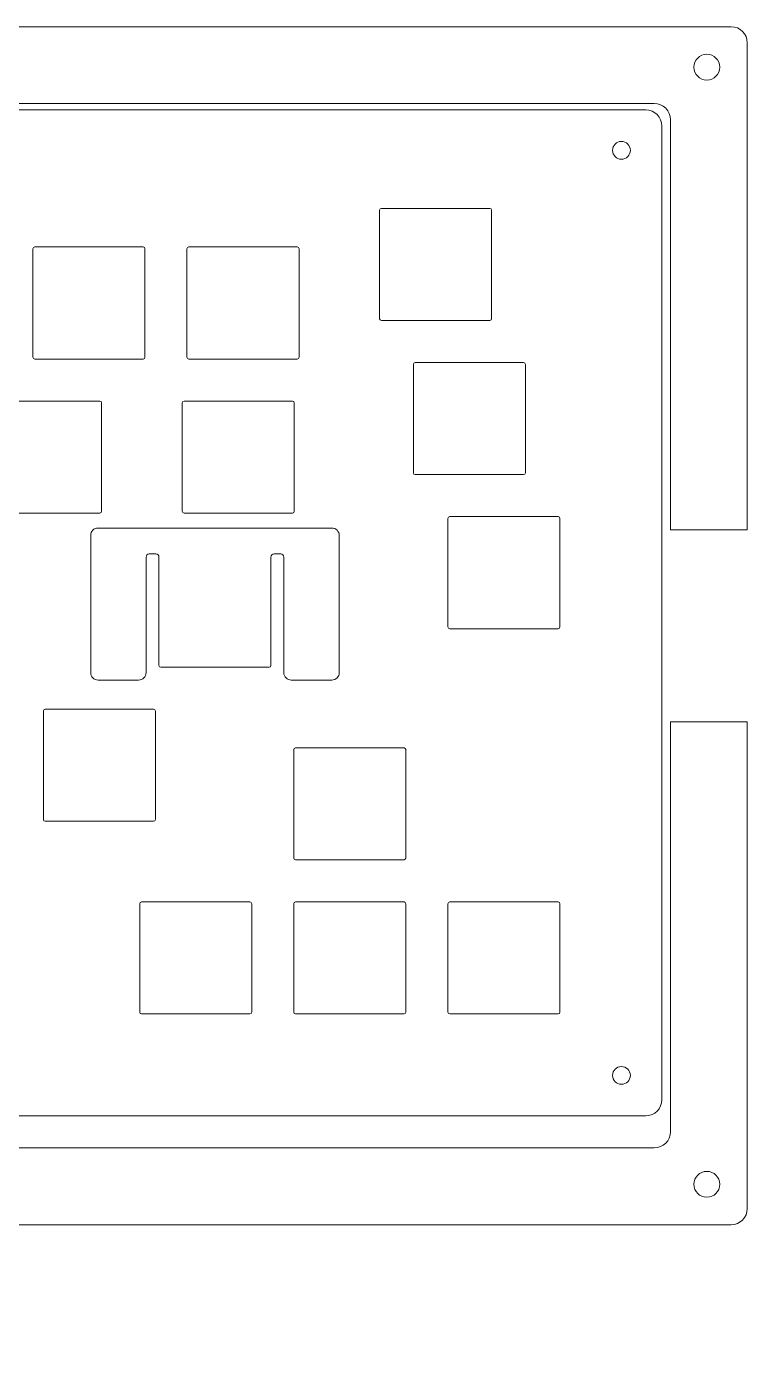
# Model space of a CAD drawing. Header units: centimetres. Extents: x -92.9 to 6.4, y -8.9 to 16.9.
# Drawn here: x -63.84 to -54.93, y -3.35 to 13.16 of the extents above; entities that cross this region are included whole.
import ezdxf

# ---------------------------------------------------------------- set-up
doc = ezdxf.new("R2010")
doc.units = ezdxf.units.CM
doc.header["$MEASUREMENT"] = 0
doc.layers.add('CASE_LAYER', color=7, linetype='Continuous')

msp = doc.modelspace()

# ---------------------------------------------------------------- linework, layer by layer
at = {"layer": 'CASE_LAYER', "lineweight": 9}
for points, knots in [([(-74.22717, 12.21403), (-74.22717, 12.21403), (-56.07798, 12.21406), (-56.07798, 12.21406), (-55.96752, 12.2141), (-55.87798, 12.12452), (-55.87798, 12.01406), (-55.87798, 12.01406), (-55.87798, 6.94624), (-55.87798, 6.94624), (-55.87798, 6.94624), (-54.92816, 6.94624), (-54.92816, 6.94624), (-54.92816, 6.94624), (-54.92816, 12.96403), (-54.92816, 12.96403), (-54.9282, 13.07449), (-55.0177, 13.16403), (-55.12816, 13.16403), (-55.12816, 13.16403), (-74.22717, 13.16403), (-74.22717, 13.16403), (-74.22717, 13.16403), (-74.22717, 12.21403), (-74.22717, 12.21403)], [0, 0, 0, 0, 0.125, 0.125, 0.125, 0.25, 0.25, 0.25, 0.375, 0.375, 0.375, 0.5, 0.5, 0.5, 0.625, 0.625, 0.625, 0.75, 0.75, 0.75, 0.875, 0.875, 0.875, 1, 1, 1, 1]), ([(-55.42815, 12.50403), (-55.42815, 12.50403), (-55.42815, 12.50403), (-55.42815, 12.50403), (-55.51615, 12.50403), (-55.58815, 12.57603), (-55.58815, 12.66403), (-55.58815, 12.66403), (-55.58815, 12.66403), (-55.58815, 12.66403), (-55.58815, 12.75203), (-55.51615, 12.82403), (-55.42815, 12.82403), (-55.42815, 12.82403), (-55.42815, 12.82403), (-55.42815, 12.82403), (-55.34015, 12.82403), (-55.26815, 12.75203), (-55.26815, 12.66403), (-55.26815, 12.66403), (-55.26815, 12.66403), (-55.26815, 12.66403), (-55.26815, 12.57603), (-55.34015, 12.50403), (-55.42815, 12.50403)], [0, 0, 0, 0, 0.125, 0.125, 0.125, 0.25, 0.25, 0.25, 0.375, 0.375, 0.375, 0.5, 0.5, 0.5, 0.625, 0.625, 0.625, 0.75, 0.75, 0.75, 0.875, 0.875, 0.875, 1, 1, 1, 1]), ([(-56.18382, -0.30028), (-56.18382, -0.30028), (-66.63666, -0.30028), (-66.63666, -0.30028), (-66.63666, -0.30028), (-74.88282, -2.00048), (-74.88282, -2.00048), (-74.88282, -2.00048), (-76.88282, -2.00048), (-76.88282, -2.00048), (-76.88282, -2.00048), (-85.12899, -0.30028), (-85.12899, -0.30028), (-85.12899, -0.30028), (-91.69256, -0.30028), (-91.69256, -0.30028), (-91.80302, -0.30028), (-91.89256, -0.21074), (-91.89256, -0.10028), (-91.89256, -0.10028), (-91.89256, 11.93547), (-91.89256, 11.93547), (-91.89256, 12.04593), (-91.80302, 12.13547), (-91.69256, 12.13547), (-91.69256, 12.13547), (-56.18382, 12.13547), (-56.18382, 12.13547), (-56.07336, 12.13547), (-55.98382, 12.04593), (-55.98382, 11.93547), (-55.98382, 11.93547), (-55.98382, -0.10028), (-55.98382, -0.10028), (-55.98382, -0.21074), (-56.07336, -0.30028), (-56.18382, -0.30028)], [0, 0, 0, 0, 0.08333333, 0.08333333, 0.08333333, 0.16666667, 0.16666667, 0.16666667, 0.25, 0.25, 0.25, 0.33333333, 0.33333333, 0.33333333, 0.41666667, 0.41666667, 0.41666667, 0.5, 0.5, 0.5, 0.58333333, 0.58333333, 0.58333333, 0.66666667, 0.66666667, 0.66666667, 0.75, 0.75, 0.75, 0.83333333, 0.83333333, 0.83333333, 0.91666667, 0.91666667, 0.91666667, 1, 1, 1, 1]), ([(-56.48382, 11.52547), (-56.48382, 11.52547), (-56.48382, 11.52547), (-56.48382, 11.52547), (-56.54432, 11.52547), (-56.59382, 11.57497), (-56.59382, 11.63547), (-56.59382, 11.63547), (-56.59382, 11.63547), (-56.59382, 11.63547), (-56.59382, 11.69597), (-56.54432, 11.74547), (-56.48382, 11.74547), (-56.48382, 11.74547), (-56.48382, 11.74547), (-56.48382, 11.74547), (-56.42332, 11.74547), (-56.37382, 11.69597), (-56.37382, 11.63547), (-56.37382, 11.63547), (-56.37382, 11.63547), (-56.37382, 11.63547), (-56.37382, 11.57497), (-56.42332, 11.52547), (-56.48382, 11.52547)], [0, 0, 0, 0, 0.125, 0.125, 0.125, 0.25, 0.25, 0.25, 0.375, 0.375, 0.375, 0.5, 0.5, 0.5, 0.625, 0.625, 0.625, 0.75, 0.75, 0.75, 0.875, 0.875, 0.875, 1, 1, 1, 1]), ([(-59.45056, 9.53221), (-59.46296, 9.53221), (-59.47306, 9.54232), (-59.47306, 9.55473), (-59.47306, 9.55473), (-59.47306, 10.89471), (-59.47306, 10.89471), (-59.47306, 10.90712), (-59.46296, 10.91723), (-59.45056, 10.91723), (-59.45056, 10.91723), (-58.11056, 10.91723), (-58.11056, 10.91723), (-58.09815, 10.91723), (-58.08806, 10.90712), (-58.08806, 10.89471), (-58.08806, 10.89471), (-58.08806, 9.55473), (-58.08806, 9.55473), (-58.08806, 9.54232), (-58.09815, 9.53221), (-58.11056, 9.53221), (-58.11056, 9.53221), (-59.45056, 9.53221), (-59.45056, 9.53221)], [0, 0, 0, 0, 0.125, 0.125, 0.125, 0.25, 0.25, 0.25, 0.375, 0.375, 0.375, 0.5, 0.5, 0.5, 0.625, 0.625, 0.625, 0.75, 0.75, 0.75, 0.875, 0.875, 0.875, 1, 1, 1, 1]), ([(-63.73681, 9.05596), (-63.74921, 9.05596), (-63.75931, 9.06607), (-63.75931, 9.07848), (-63.75931, 9.07848), (-63.75931, 10.41846), (-63.75931, 10.41846), (-63.75931, 10.43087), (-63.74921, 10.44098), (-63.73681, 10.44098), (-63.73681, 10.44098), (-62.39681, 10.44098), (-62.39681, 10.44098), (-62.3844, 10.44098), (-62.37431, 10.43087), (-62.37431, 10.41846), (-62.37431, 10.41846), (-62.37431, 9.07848), (-62.37431, 9.07848), (-62.37431, 9.06607), (-62.3844, 9.05596), (-62.39681, 9.05596), (-62.39681, 9.05596), (-63.73681, 9.05596), (-63.73681, 9.05596)], [0, 0, 0, 0, 0.125, 0.125, 0.125, 0.25, 0.25, 0.25, 0.375, 0.375, 0.375, 0.5, 0.5, 0.5, 0.625, 0.625, 0.625, 0.75, 0.75, 0.75, 0.875, 0.875, 0.875, 1, 1, 1, 1]), ([(-61.83181, 9.05596), (-61.84421, 9.05596), (-61.85431, 9.06607), (-61.85431, 9.07848), (-61.85431, 9.07848), (-61.85431, 10.41846), (-61.85431, 10.41846), (-61.85431, 10.43087), (-61.84421, 10.44098), (-61.83181, 10.44098), (-61.83181, 10.44098), (-60.49181, 10.44098), (-60.49181, 10.44098), (-60.4794, 10.44098), (-60.46931, 10.43087), (-60.46931, 10.41846), (-60.46931, 10.41846), (-60.46931, 9.07848), (-60.46931, 9.07848), (-60.46931, 9.06607), (-60.4794, 9.05596), (-60.49181, 9.05596), (-60.49181, 9.05596), (-61.83181, 9.05596), (-61.83181, 9.05596)], [0, 0, 0, 0, 0.125, 0.125, 0.125, 0.25, 0.25, 0.25, 0.375, 0.375, 0.375, 0.5, 0.5, 0.5, 0.625, 0.625, 0.625, 0.75, 0.75, 0.75, 0.875, 0.875, 0.875, 1, 1, 1, 1]), ([(-59.03332, 7.62721), (-59.04573, 7.62721), (-59.05579, 7.63731), (-59.05579, 7.64971), (-59.05579, 7.64971), (-59.05579, 8.98971), (-59.05579, 8.98971), (-59.05579, 9.00212), (-59.04573, 9.01223), (-59.03332, 9.01223), (-59.03332, 9.01223), (-57.69332, 9.01223), (-57.69332, 9.01223), (-57.68092, 9.01223), (-57.67082, 9.00212), (-57.67082, 8.98971), (-57.67082, 8.98971), (-57.67082, 7.64971), (-57.67082, 7.64971), (-57.67082, 7.63731), (-57.68092, 7.62721), (-57.69332, 7.62721), (-57.69332, 7.62721), (-59.03332, 7.62721), (-59.03332, 7.62721)], [0, 0, 0, 0, 0.125, 0.125, 0.125, 0.25, 0.25, 0.25, 0.375, 0.375, 0.375, 0.5, 0.5, 0.5, 0.625, 0.625, 0.625, 0.75, 0.75, 0.75, 0.875, 0.875, 0.875, 1, 1, 1, 1]), ([(-64.2728, 7.15096), (-64.2852, 7.15096), (-64.29529, 7.16107), (-64.29529, 7.17348), (-64.29529, 7.17348), (-64.29529, 8.51346), (-64.29529, 8.51346), (-64.29529, 8.52587), (-64.2852, 8.53598), (-64.2728, 8.53598), (-64.2728, 8.53598), (-62.93279, 8.53598), (-62.93279, 8.53598), (-62.92039, 8.53598), (-62.91033, 8.52587), (-62.91033, 8.51346), (-62.91033, 8.51346), (-62.91033, 7.17348), (-62.91033, 7.17348), (-62.91033, 7.16107), (-62.92039, 7.15096), (-62.93279, 7.15096), (-62.93279, 7.15096), (-64.2728, 7.15096), (-64.2728, 7.15096)], [0, 0, 0, 0, 0.125, 0.125, 0.125, 0.25, 0.25, 0.25, 0.375, 0.375, 0.375, 0.5, 0.5, 0.5, 0.625, 0.625, 0.625, 0.75, 0.75, 0.75, 0.875, 0.875, 0.875, 1, 1, 1, 1]), ([(-61.89082, 7.15096), (-61.90323, 7.15096), (-61.91329, 7.16107), (-61.91329, 7.17348), (-61.91329, 7.17348), (-61.91329, 8.51346), (-61.91329, 8.51346), (-61.91329, 8.52587), (-61.90323, 8.53598), (-61.89082, 8.53598), (-61.89082, 8.53598), (-60.55082, 8.53598), (-60.55082, 8.53598), (-60.53842, 8.53598), (-60.52832, 8.52587), (-60.52832, 8.51346), (-60.52832, 8.51346), (-60.52832, 7.17348), (-60.52832, 7.17348), (-60.52832, 7.16107), (-60.53842, 7.15096), (-60.55082, 7.15096), (-60.55082, 7.15096), (-61.89082, 7.15096), (-61.89082, 7.15096)], [0, 0, 0, 0, 0.125, 0.125, 0.125, 0.25, 0.25, 0.25, 0.375, 0.375, 0.375, 0.5, 0.5, 0.5, 0.625, 0.625, 0.625, 0.75, 0.75, 0.75, 0.875, 0.875, 0.875, 1, 1, 1, 1]), ([(-58.6063, 5.72221), (-58.61871, 5.72221), (-58.6288, 5.73231), (-58.6288, 5.74471), (-58.6288, 5.74471), (-58.6288, 7.08471), (-58.6288, 7.08471), (-58.6288, 7.09712), (-58.61871, 7.10723), (-58.6063, 7.10723), (-58.6063, 7.10723), (-57.2663, 7.10723), (-57.2663, 7.10723), (-57.2539, 7.10723), (-57.24384, 7.09712), (-57.24384, 7.08471), (-57.24384, 7.08471), (-57.24384, 5.74471), (-57.24384, 5.74471), (-57.24384, 5.73231), (-57.2539, 5.72221), (-57.2663, 5.72221), (-57.2663, 5.72221), (-58.6063, 5.72221), (-58.6063, 5.72221)], [0, 0, 0, 0, 0.125, 0.125, 0.125, 0.25, 0.25, 0.25, 0.375, 0.375, 0.375, 0.5, 0.5, 0.5, 0.625, 0.625, 0.625, 0.75, 0.75, 0.75, 0.875, 0.875, 0.875, 1, 1, 1, 1]), ([(-60.56439, 5.08745), (-60.61538, 5.08745), (-60.65686, 5.12897), (-60.65686, 5.17997), (-60.65686, 5.17997), (-60.65686, 6.60846), (-60.65686, 6.60846), (-60.65686, 6.62915), (-60.67371, 6.64596), (-60.69438, 6.64596), (-60.69438, 6.64596), (-60.7782, 6.64596), (-60.7782, 6.64596), (-60.79887, 6.64596), (-60.81568, 6.62915), (-60.81568, 6.60846), (-60.81568, 6.60846), (-60.81568, 5.26846), (-60.81568, 5.26846), (-60.81568, 5.25606), (-60.82577, 5.24596), (-60.83818, 5.24596), (-60.83818, 5.24596), (-62.17818, 5.24596), (-62.17818, 5.24596), (-62.19058, 5.24596), (-62.20068, 5.25606), (-62.20068, 5.26846), (-62.20068, 5.26846), (-62.20068, 6.60846), (-62.20068, 6.60846), (-62.20068, 6.62915), (-62.21752, 6.64596), (-62.23819, 6.64596), (-62.23819, 6.64596), (-62.32198, 6.64596), (-62.32198, 6.64596), (-62.34265, 6.64596), (-62.3595, 6.62915), (-62.3595, 6.60846), (-62.3595, 6.60846), (-62.3595, 5.17997), (-62.3595, 5.17997), (-62.3595, 5.12897), (-62.40097, 5.08745), (-62.452, 5.08745), (-62.452, 5.08745), (-62.95198, 5.08745), (-62.95198, 5.08745), (-63.003, 5.08745), (-63.04448, 5.12897), (-63.04448, 5.17997), (-63.04448, 5.17997), (-63.04448, 6.87396), (-63.04448, 6.87396), (-63.04448, 6.92496), (-63.003, 6.96648), (-62.95198, 6.96648), (-62.95198, 6.96648), (-60.06437, 6.96648), (-60.06437, 6.96648), (-60.01339, 6.96648), (-59.97191, 6.92496), (-59.97191, 6.87396), (-59.97191, 6.87396), (-59.97191, 5.17997), (-59.97191, 5.17997), (-59.97191, 5.12897), (-60.01339, 5.08745), (-60.06437, 5.08745), (-60.06437, 5.08745), (-60.56439, 5.08745), (-60.56439, 5.08745)], [0, 0, 0, 0, 0.04166667, 0.04166667, 0.04166667, 0.08333333, 0.08333333, 0.08333333, 0.125, 0.125, 0.125, 0.16666667, 0.16666667, 0.16666667, 0.20833333, 0.20833333, 0.20833333, 0.25, 0.25, 0.25, 0.29166667, 0.29166667, 0.29166667, 0.33333333, 0.33333333, 0.33333333, 0.375, 0.375, 0.375, 0.41666667, 0.41666667, 0.41666667, 0.45833333, 0.45833333, 0.45833333, 0.5, 0.5, 0.5, 0.54166667, 0.54166667, 0.54166667, 0.58333333, 0.58333333, 0.58333333, 0.625, 0.625, 0.625, 0.66666667, 0.66666667, 0.66666667, 0.70833333, 0.70833333, 0.70833333, 0.75, 0.75, 0.75, 0.79166667, 0.79166667, 0.79166667, 0.83333333, 0.83333333, 0.83333333, 0.875, 0.875, 0.875, 0.91666667, 0.91666667, 0.91666667, 0.95833333, 0.95833333, 0.95833333, 1, 1, 1, 1]), ([(-63.60693, 3.34096), (-63.61933, 3.34096), (-63.62943, 3.35107), (-63.62943, 3.36348), (-63.62943, 3.36348), (-63.62943, 4.70346), (-63.62943, 4.70346), (-63.62943, 4.71587), (-63.61933, 4.72598), (-63.60693, 4.72598), (-63.60693, 4.72598), (-62.26693, 4.72598), (-62.26693, 4.72598), (-62.25452, 4.72598), (-62.24443, 4.71587), (-62.24443, 4.70346), (-62.24443, 4.70346), (-62.24443, 3.36348), (-62.24443, 3.36348), (-62.24443, 3.35107), (-62.25452, 3.34096), (-62.26693, 3.34096), (-62.26693, 3.34096), (-63.60693, 3.34096), (-63.60693, 3.34096)], [0, 0, 0, 0, 0.125, 0.125, 0.125, 0.25, 0.25, 0.25, 0.375, 0.375, 0.375, 0.5, 0.5, 0.5, 0.625, 0.625, 0.625, 0.75, 0.75, 0.75, 0.875, 0.875, 0.875, 1, 1, 1, 1]), ([(-74.82717, -3.34654), (-74.82717, -3.34654), (-73.82717, -3.34654), (-73.82717, -3.34654), (-73.82717, -3.34654), (-65.581, -1.64634), (-65.581, -1.64634), (-65.581, -1.64634), (-55.12816, -1.64634), (-55.12816, -1.64634), (-55.0177, -1.64633), (-54.92817, -1.5568), (-54.92816, -1.44634), (-54.92816, -1.44634), (-54.92816, 4.57162), (-54.92816, 4.57162), (-54.92816, 4.57162), (-55.87798, 4.57162), (-55.87798, 4.57162), (-55.87798, 4.57162), (-55.87798, -0.49634), (-55.87798, -0.49634), (-55.87803, -0.60679), (-55.96752, -0.69629), (-56.07798, -0.69634), (-56.07798, -0.69634), (-66.381, -0.69618), (-66.381, -0.69618), (-66.381, -0.69618), (-73.82717, -2.14798), (-73.82717, -2.14798), (-73.82717, -2.14798), (-74.82717, -2.14798), (-74.82717, -2.14798), (-74.82717, -2.14798), (-74.82717, -3.34654), (-74.82717, -3.34654)], [0, 0, 0, 0, 0.08333333, 0.08333333, 0.08333333, 0.16666667, 0.16666667, 0.16666667, 0.25, 0.25, 0.25, 0.33333333, 0.33333333, 0.33333333, 0.41666667, 0.41666667, 0.41666667, 0.5, 0.5, 0.5, 0.58333333, 0.58333333, 0.58333333, 0.66666667, 0.66666667, 0.66666667, 0.75, 0.75, 0.75, 0.83333333, 0.83333333, 0.83333333, 0.91666667, 0.91666667, 0.91666667, 1, 1, 1, 1]), ([(-60.5113, 2.86471), (-60.52371, 2.86471), (-60.5338, 2.87482), (-60.5338, 2.88723), (-60.5338, 2.88723), (-60.5338, 4.22721), (-60.5338, 4.22721), (-60.5338, 4.23962), (-60.52371, 4.24973), (-60.5113, 4.24973), (-60.5113, 4.24973), (-59.1713, 4.24973), (-59.1713, 4.24973), (-59.1589, 4.24973), (-59.14884, 4.23962), (-59.14884, 4.22721), (-59.14884, 4.22721), (-59.14884, 2.88723), (-59.14884, 2.88723), (-59.14884, 2.87482), (-59.1589, 2.86471), (-59.1713, 2.86471), (-59.1713, 2.86471), (-60.5113, 2.86471), (-60.5113, 2.86471)], [0, 0, 0, 0, 0.125, 0.125, 0.125, 0.25, 0.25, 0.25, 0.375, 0.375, 0.375, 0.5, 0.5, 0.5, 0.625, 0.625, 0.625, 0.75, 0.75, 0.75, 0.875, 0.875, 0.875, 1, 1, 1, 1]), ([(-62.4163, 0.95971), (-62.42871, 0.95971), (-62.4388, 0.96982), (-62.4388, 0.98223), (-62.4388, 0.98223), (-62.4388, 2.32221), (-62.4388, 2.32221), (-62.4388, 2.33462), (-62.42871, 2.34473), (-62.4163, 2.34473), (-62.4163, 2.34473), (-61.0763, 2.34473), (-61.0763, 2.34473), (-61.0639, 2.34473), (-61.05384, 2.33462), (-61.05384, 2.32221), (-61.05384, 2.32221), (-61.05384, 0.98223), (-61.05384, 0.98223), (-61.05384, 0.96982), (-61.0639, 0.95971), (-61.0763, 0.95971), (-61.0763, 0.95971), (-62.4163, 0.95971), (-62.4163, 0.95971)], [0, 0, 0, 0, 0.125, 0.125, 0.125, 0.25, 0.25, 0.25, 0.375, 0.375, 0.375, 0.5, 0.5, 0.5, 0.625, 0.625, 0.625, 0.75, 0.75, 0.75, 0.875, 0.875, 0.875, 1, 1, 1, 1]), ([(-60.5113, 0.95971), (-60.52371, 0.95971), (-60.5338, 0.96982), (-60.5338, 0.98223), (-60.5338, 0.98223), (-60.5338, 2.32221), (-60.5338, 2.32221), (-60.5338, 2.33462), (-60.52371, 2.34473), (-60.5113, 2.34473), (-60.5113, 2.34473), (-59.1713, 2.34473), (-59.1713, 2.34473), (-59.1589, 2.34473), (-59.14884, 2.33462), (-59.14884, 2.32221), (-59.14884, 2.32221), (-59.14884, 0.98223), (-59.14884, 0.98223), (-59.14884, 0.96982), (-59.1589, 0.95971), (-59.1713, 0.95971), (-59.1713, 0.95971), (-60.5113, 0.95971), (-60.5113, 0.95971)], [0, 0, 0, 0, 0.125, 0.125, 0.125, 0.25, 0.25, 0.25, 0.375, 0.375, 0.375, 0.5, 0.5, 0.5, 0.625, 0.625, 0.625, 0.75, 0.75, 0.75, 0.875, 0.875, 0.875, 1, 1, 1, 1]), ([(-58.6063, 0.95971), (-58.61871, 0.95971), (-58.6288, 0.96982), (-58.6288, 0.98223), (-58.6288, 0.98223), (-58.6288, 2.32221), (-58.6288, 2.32221), (-58.6288, 2.33462), (-58.61871, 2.34473), (-58.6063, 2.34473), (-58.6063, 2.34473), (-57.2663, 2.34473), (-57.2663, 2.34473), (-57.2539, 2.34473), (-57.24384, 2.33462), (-57.24384, 2.32221), (-57.24384, 2.32221), (-57.24384, 0.98223), (-57.24384, 0.98223), (-57.24384, 0.96982), (-57.2539, 0.95971), (-57.2663, 0.95971), (-57.2663, 0.95971), (-58.6063, 0.95971), (-58.6063, 0.95971)], [0, 0, 0, 0, 0.125, 0.125, 0.125, 0.25, 0.25, 0.25, 0.375, 0.375, 0.375, 0.5, 0.5, 0.5, 0.625, 0.625, 0.625, 0.75, 0.75, 0.75, 0.875, 0.875, 0.875, 1, 1, 1, 1]), ([(-56.48382, 0.08972), (-56.48382, 0.08972), (-56.48382, 0.08972), (-56.48382, 0.08972), (-56.54432, 0.08972), (-56.59382, 0.13922), (-56.59382, 0.19972), (-56.59382, 0.19972), (-56.59382, 0.19972), (-56.59382, 0.19972), (-56.59382, 0.26022), (-56.54432, 0.30972), (-56.48382, 0.30972), (-56.48382, 0.30972), (-56.48382, 0.30972), (-56.48382, 0.30972), (-56.42332, 0.30972), (-56.37382, 0.26022), (-56.37382, 0.19972), (-56.37382, 0.19972), (-56.37382, 0.19972), (-56.37382, 0.19972), (-56.37382, 0.13922), (-56.42332, 0.08972), (-56.48382, 0.08972)], [0, 0, 0, 0, 0.125, 0.125, 0.125, 0.25, 0.25, 0.25, 0.375, 0.375, 0.375, 0.5, 0.5, 0.5, 0.625, 0.625, 0.625, 0.75, 0.75, 0.75, 0.875, 0.875, 0.875, 1, 1, 1, 1]), ([(-55.42815, -1.30634), (-55.42815, -1.30634), (-55.42815, -1.30634), (-55.42815, -1.30634), (-55.51615, -1.30634), (-55.58815, -1.23434), (-55.58815, -1.14634), (-55.58815, -1.14634), (-55.58815, -1.14634), (-55.58815, -1.14634), (-55.58815, -1.05834), (-55.51615, -0.98634), (-55.42815, -0.98634), (-55.42815, -0.98634), (-55.42815, -0.98634), (-55.42815, -0.98634), (-55.34015, -0.98634), (-55.26815, -1.05834), (-55.26815, -1.14634), (-55.26815, -1.14634), (-55.26815, -1.14634), (-55.26815, -1.14634), (-55.26815, -1.23434), (-55.34015, -1.30634), (-55.42815, -1.30634)], [0, 0, 0, 0, 0.125, 0.125, 0.125, 0.25, 0.25, 0.25, 0.375, 0.375, 0.375, 0.5, 0.5, 0.5, 0.625, 0.625, 0.625, 0.75, 0.75, 0.75, 0.875, 0.875, 0.875, 1, 1, 1, 1])]:
    msp.add_open_spline(points, degree=3, knots=knots, dxfattribs=at)

doc.saveas('drawing.dxf')
